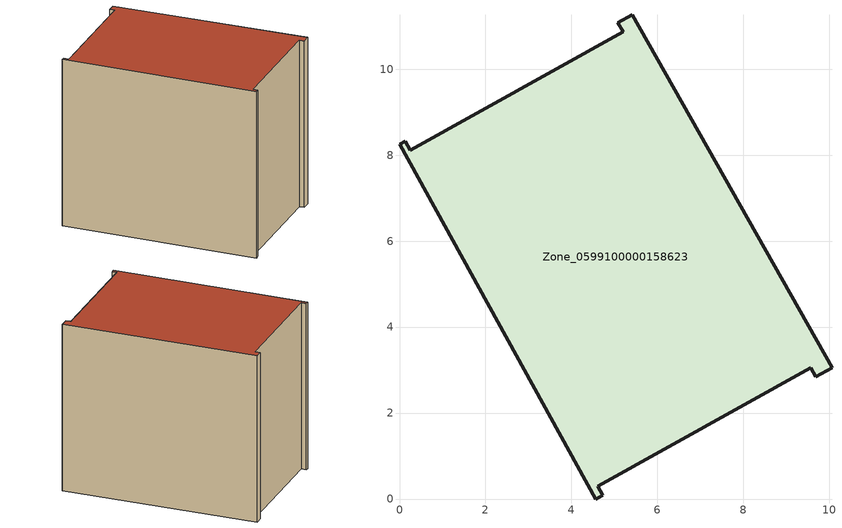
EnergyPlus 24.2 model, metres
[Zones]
Zone_0599100000158623
 floor ground (C_G): 5.41,11.26 10.06,3.06 9.68,2.85 9.57,3.06 4.61,0.3 4.73,0.09 4.57,0 0,8.25 0.13,8.32 0.25,8.11 5.2,10.87 5.08,11.08 z0
 wall outside (C_F): 4.57,0 4.73,0.09 4.61,0.3 9.57,3.06 9.68,2.85 10.06,3.06 5.41,11.26 5.08,11.08 5.2,10.87 0.25,8.11 0.13,8.32 0,8.25 4.57,0 z0:8.27
 roof outside (C_R): 0.13,8.32 0,8.25 4.57,0 4.73,0.09 4.61,0.3 9.57,3.06 9.68,2.85 10.06,3.06 5.41,11.26 5.08,11.08 5.2,10.87 0.25,8.11 z8.27
[BUILDING]
Pand.0599100000158623: North Axis=0; Terrain=City; Loads Convergence Tolerance Value=0.04; Temperature Convergence Tolerance Value=0.4; Solar Distribution=FullExterior; Maximum Number of Warmup Days=25; Minimum Number of Warmup Days=1
[Site:Location]
Rotterdam.The.Hague.AP_ZH_NLD Design_Conditions: Latitude=51.96; Longitude=4.45; Time Zone=1; Elevation=-4.5
[SITE:GROUNDTEMPERATURE:BUILDINGSURFACE]
18, 18, 18, 18, 18, 18, 18, 18, 18, 18, 18, 18
[MATERIAL] Thermal Absorptance=0.9; Solar Absorptance=0.7; Visible Absorptance=0.7
Name | Roughness | Thickness | Conductivity | Density | Specific Heat
G.TI.1965-1974 | MediumSmooth | 0.15 | 0.882353 | 540 | 1210
F.TI.1965-1974 | Rough | 0.3 | 0.697674 | 1920 | 840
R.TI.1965-1974 | MediumRough | 0.2 | 0.232558 | 1500 | 1000
[CONSTRUCTION]
C_G: G.TI.1965-1974
C_F: F.TI.1965-1974
C_R: R.TI.1965-1974
[ZONE]
Zone_0599100000158623: Type=1; Multiplier=1; Ceiling Height=Autocalculate; Volume=Autocalculate; Floor Area=autocalculate; Part of Total Floor Area=Yes
[ZONEINFILTRATION:DESIGNFLOWRATE]
Infil_Zone_0599100000158623: Zone or ZoneList or Space or SpaceList=Zone_0599100000158623; Schedule=AlwaysOn; Design Flow Rate Calculation Method=Flow/Area; Flow Rate per Floor Area=0.003; Constant Term Coefficient=1; Temperature Term Coefficient=0; Velocity Term Coefficient=0; Velocity Squared Term Coefficient=0
[HVACTEMPLATE:ZONE:IDEALLOADSAIRSYSTEM]
Zone_0599100000158623: Maximum Heating Supply Air Temperature=50; Minimum Cooling Supply Air Temperature=13; Maximum Heating Supply Air Humidity Ratio=0.0156; Minimum Cooling Supply Air Humidity Ratio=0.0077; Heating Limit=NoLimit; Cooling Limit=NoLimit; Dehumidification Control Type=ConstantSensibleHeatRatio; Cooling Sensible Heat Ratio=0.7; Dehumidification Setpoint=60; Humidification Control Type=None; Humidification Setpoint=30; Outdoor Air Method=None; Outdoor Air Flow Rate per Person=0.00944; Outdoor Air Flow Rate per Zone Floor Area=0; Outdoor Air Flow Rate per Zone=0; Demand Controlled Ventilation Type=None; Outdoor Air Economizer Type=NoEconomizer; Heat Recovery Type=None; Sensible Heat Recovery Effectiveness=0.7; Latent Heat Recovery Effectiveness=0.65
[ZONECONTROL:THERMOSTAT]
ThermostatControl_Zone_0599100000158623: Zone or ZoneList=Zone_0599100000158623; Control Type Schedule=DualSetpointControlType; Control 1=Thermostat_Zone_0599100000158623; Temperature Difference Between Cutout And Setpoint=0
[THERMOSTATSETPOINT:DUALSETPOINT]
Thermostat_Zone_0599100000158623: Heating Setpoint Temperature Schedule=HeatingSetpoint_Zone_0599100000158623; Cooling Setpoint Temperature Schedule=CoolingSetpoint_Zone_0599100000158623
[SCHEDULE:COMPACT]
HeatingSetpoint_Zone_0599100000158623: Through: 12/31, For: AllDays, Until: 24:00, 21
CoolingSetpoint_Zone_0599100000158623: Through: 12/31, For: AllDays, Until: 24:00, 24
DualSetpointControlType: Through: 12/31, For: AllDays, Until: 24:00, 4
AlwaysOn: Through: 12/31, For: AllDays, Until: 24:00, 1
